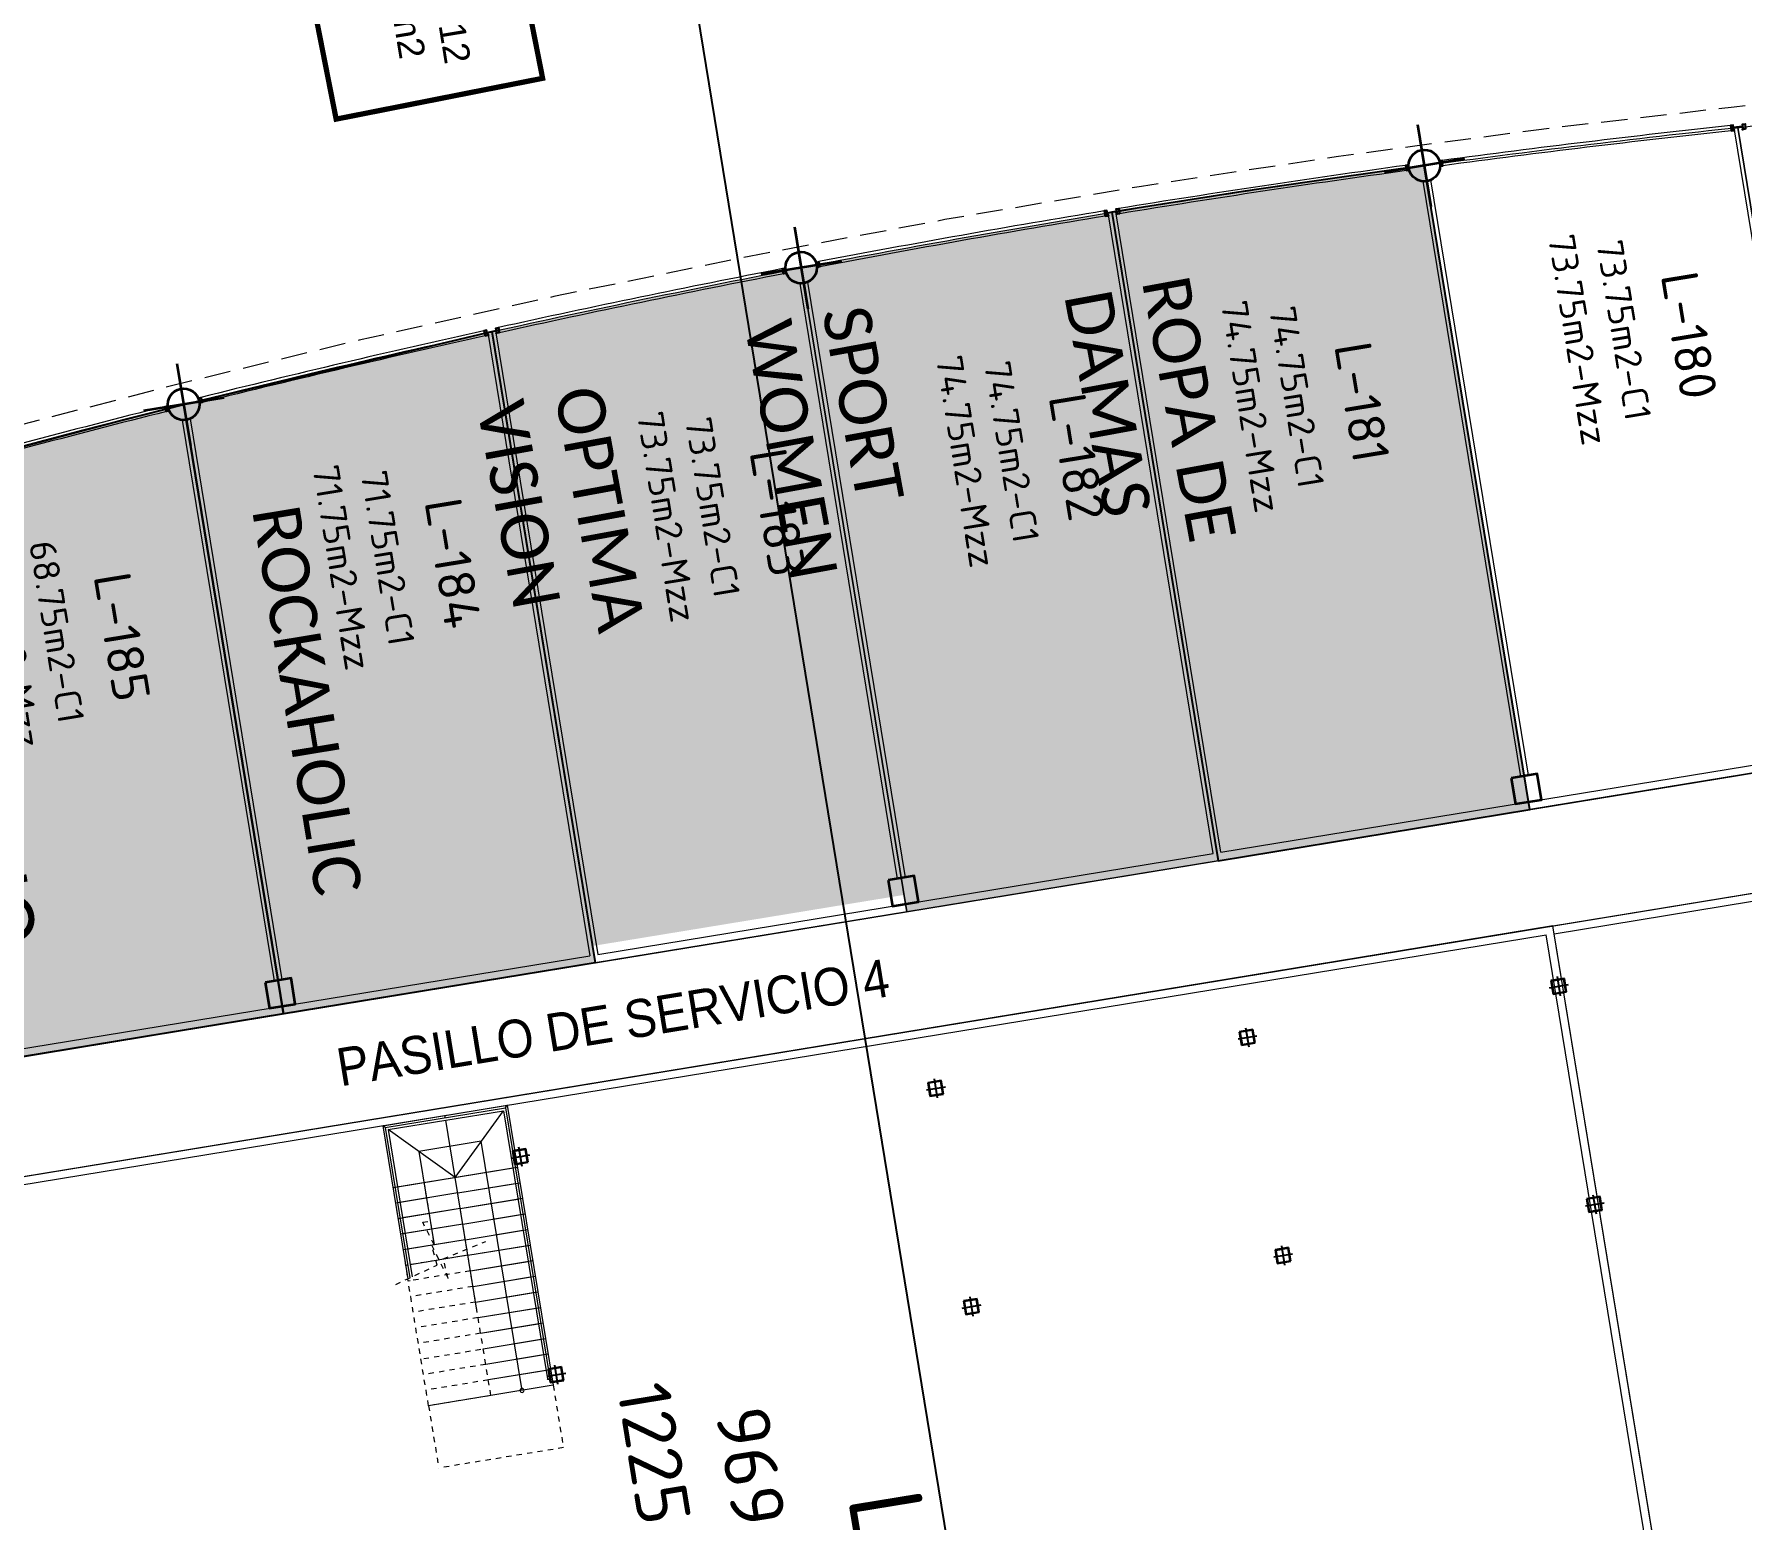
# Model space of a CAD drawing. Header units: metres. Extents: x 2 to 659295185, y -28 to 1124222152.
# Drawn here: x 655546.47 to 655578.93, y 1126532.93 to 1126561.16 of the extents above; entities that cross this region are included whole.
import ezdxf
from ezdxf.enums import TextEntityAlignment as Align

# ---------------------------------------------------------------- set-up
doc = ezdxf.new("R2010")
doc.units = ezdxf.units.M
doc.header["$MEASUREMENT"] = 0
for name, pattern in [('CCSM_C1_CUERPO CK$0$CONTINUA', [0]), ('CCSM_C1_CUERPO CK$0$HIDDEN', [0.375, 0.25, -0.125]), ('CONTINUA', [0]), ('DASHDOT', [1, 0.5, -0.25, 0, -0.25]), ('DASHED', [0.75, 0.5, -0.25]), ('HIDDEN', [0.375, 0.25, -0.125])]:
    doc.linetypes.add(name, pattern=pattern)
doc.layers.get('0').update_dxf_attribs({"linetype": 'CONTINUOUS'})
for name, color, linetype in [('- ROTULO PROYECTISTAS', 8, 'CONTINUOUS'), ('CCSM_C1_CUERPO BJ$0$A-LOCAL ID', 7, 'CONTINUOUS'), ('CCSM_C1_CUERPO BJ$0$ID_Nº LOCAL', 7, 'CONTINUOUS'), ('CCSM_C1_CUERPO CK$0$A-FRENTE DE LOCAL', 4, 'CONTINUOUS'), ('CCSM_C1_CUERPO CK$0$A-LOCAL ID', 7, 'CONTINUOUS'), ('CCSM_C1_CUERPO CK$0$A-MARCOS LOCALES', 4, 'CONTINUOUS'), ('CCSM_C1_CUERPO CK$0$A-PARED', 2, 'CCSM_C1_CUERPO CK$0$CONTINUA'), ('CCSM_C1_CUERPO CK$0$ID_AREA EXACTA', 7, 'CONTINUOUS'), ('CCSM_C1_CUERPO CK$0$ID_Nº LOCAL', 7, 'CONTINUOUS'), ('CCSM_C1_CUERPO CK$0$ID_RUBRO', 7, 'CONTINUOUS'), ('CCSM_XREF KIOSKOSE$0$Kiosco General', 154, 'CONTINUOUS'), ('TERRENO DE TABACALERA', 50, 'CONTINUOUS')]:
    doc.layers.add(name, color=color, linetype=linetype)
doc.layers.add('CCSM_C1_CUERPO CK$0$A-AREAS COMERCIALES', color=151, linetype='CONTINUOUS', plot=False)
for name, color, linetype, lineweight in [('CCSM_XREF ESTRUCTURA15$0$E-CA-COLUMNA', 2, 'CONTINUOUS', 35), ('CCSM_XREF ESTRUCTURA15$0$E-CC-COLUMNA', 2, 'CONTINUOUS', 35), ('LOCALES ASIGNADOS', 41, 'DASHDOT', 0), ('NOMBRES LOCATARIOS', 7, 'CONTINUA', 0), ('XREF ESCALERAS', 252, 'CONTINUOUS', 0)]:
    doc.layers.add(name, color=color, linetype=linetype, lineweight=lineweight)
doc.styles.add('CCSM_C1_CUERPO BJ$0$ROMANS', font='romans__.ttf')
doc.styles.add('CCSM_C1_CUERPO BJ$0$sigo', font='arial.ttf', dxfattribs={"width": 0.9})
doc.styles.add('CCSM_C1_CUERPO CK$0$ROMANS', font='romans__.ttf')
doc.styles.add('CCSM_XREF KIOSKOSE$0$Standard', font='txt')
doc.styles.get("Standard").update_dxf_attribs({"font": 'tahoma.ttf'})

# ---------------------------------------------------------------- blocks, each defined once
blk = doc.blocks.new('CCSM_C1_CUERPO CK$0$MARCO LOCAL-PARED')
for points in [[(655585.328, 1126575.539), (655585.378, 1126575.539), (655585.378, 1126575.439), (655585.328, 1126575.439)], [(655585.333, 1126575.534), (655585.373, 1126575.534), (655585.373, 1126575.444), (655585.333, 1126575.444)], [(655585.393, 1126575.539), (655585.393, 1126575.534), (655585.383, 1126575.534), (655585.383, 1126575.489), (655585.553, 1126575.489), (655585.553, 1126575.534), (655585.543, 1126575.534), (655585.543, 1126575.539), (655585.558, 1126575.539), (655585.558, 1126575.484), (655585.378, 1126575.484), (655585.378, 1126575.539)], [(655585.608, 1126575.539), (655585.558, 1126575.539), (655585.558, 1126575.439), (655585.608, 1126575.439)], [(655585.603, 1126575.534), (655585.563, 1126575.534), (655585.563, 1126575.444), (655585.603, 1126575.444)]]:
    blk.add_lwpolyline(points, close=True)
blk = doc.blocks.new('CCSM_C1_CUERPO CK$0$MARCO LOCAL-COLUMNA')
at = {"layer": 'CCSM_C1_CUERPO CK$0$A-MARCOS LOCALES'}
for points in [[(655585.123, 1126575.588), (655585.173, 1126575.588), (655585.173, 1126575.488), (655585.123, 1126575.488)], [(655585.128, 1126575.583), (655585.168, 1126575.583), (655585.168, 1126575.493), (655585.128, 1126575.493)]]:
    blk.add_lwpolyline(points, close=True, dxfattribs=at)
blk = doc.blocks.new('CCSM_C1_CUERPO CK$0$IDENT LOCAL')
at = {"style": 'CCSM_C1_CUERPO CK$0$ROMANS'}
for tag, height, p in [('AREA-EXACTA', 0.5, (0.869, 0.18)), ('NºLOCAL', 0.7, (1.954, 0.057)), ('RUBRO', 0.35, (0, 0)), ('USO', 0.35, (-0.839, -0.137))]:
    blk.add_attdef(tag, text='', height=height, rotation=279.3085, dxfattribs=at).set_placement(p, align=Align.BOTTOM_CENTER)
blk = doc.blocks.new('CCSM_XREF ESTRUCTURA15$0$CCSM_COLUMNA REC')
at = {"layer": 'CCSM_XREF ESTRUCTURA15$0$E-CA-COLUMNA'}
blk.add_lwpolyline([(-0.25, -0.25), (0.25, -0.25), (0.25, 0.25), (-0.25, 0.25)], close=True, dxfattribs=at)
blk = doc.blocks.new('CCSM_XREF ESTRUCTURA15$0$CCSM_COLUM REDONDA')
at = {"color": 5}
for p, q in [((0, 0.774), (0, -0.774)), ((-0.789, 0), (0.789, 0))]:
    blk.add_line(p, q, dxfattribs=at)
blk.add_circle((0, 0), 0.3)
blk = doc.blocks.new('CCSM_C1_CUERPO BJ$0$IDENT LOCAL')
at = {"style": 'CCSM_C1_CUERPO BJ$0$ROMANS'}
for tag, height, p in [('AREA-EXACTA', 0.5, (0.587, 0.096)), ('NºLOCAL', 0.7, (1.17, 0.119)), ('RUBRO', 0.35, (0, 0)), ('USO', 0.35, (-0.587, -0.096))]:
    blk.add_attdef(tag, text='', height=height, rotation=279.3085, dxfattribs=at).set_placement(p, align=Align.BOTTOM_CENTER)
blk = doc.blocks.new('stairs3')
for p, q in [((655563.519, 1126395.991), (655562.335, 1126395.797)), ((655563.519, 1126395.991), (655562.335, 1126395.797)), ((655563.103, 1126391.667), (655565.383, 1126392.04))]:
    blk.add_line(p, q)
at = {"layer": 'XREF ESCALERAS'}
for p, q in [((655564.703, 1126396.185), (655563.519, 1126395.991)), ((655564.703, 1126396.185), (655563.519, 1126395.991)), ((655565.575, 1126390.866), (655564.703, 1126396.185)), ((655565.575, 1126390.866), (655564.703, 1126396.185)), ((655564.752, 1126395.889), (655563.568, 1126395.695)), ((655564.663, 1126395.874), (655563.568, 1126395.695)), ((655564.111, 1126396.088), (655564.887, 1126391.356)), ((655565.472, 1126390.94), (655564.637, 1126396.034)), ((655565.529, 1126390.899), (655564.686, 1126396.041)), ((655564.752, 1126395.889), (655564.712, 1126395.882)), ((655564.8, 1126395.593), (655563.616, 1126395.399)), ((655564.711, 1126395.578), (655563.616, 1126395.399)), ((655564.8, 1126395.593), (655564.761, 1126395.586)), ((655563.665, 1126395.103), (655564.849, 1126395.297)), ((655563.665, 1126395.103), (655564.76, 1126395.282)), ((655564.809, 1126395.29), (655564.849, 1126395.297)), ((655563.713, 1126394.807), (655564.897, 1126395.001)), ((655563.713, 1126394.807), (655564.808, 1126394.986)), ((655564.858, 1126394.994), (655564.897, 1126395.001)), ((655563.762, 1126394.511), (655564.946, 1126394.705)), ((655563.762, 1126394.511), (655564.857, 1126394.69)), ((655564.906, 1126394.698), (655564.946, 1126394.705)), ((655563.785, 1126394.367), (655564.198, 1126391.846)), ((655563.81, 1126394.215), (655564.994, 1126394.409)), ((655563.81, 1126394.215), (655564.906, 1126394.394)), ((655564.955, 1126394.402), (655564.994, 1126394.409)), ((655563.859, 1126393.919), (655565.043, 1126394.113)), ((655563.859, 1126393.919), (655564.954, 1126394.098)), ((655565.003, 1126394.106), (655565.043, 1126394.113)), ((655563.907, 1126393.622), (655565.091, 1126393.817)), ((655563.907, 1126393.622), (655565.003, 1126393.802)), ((655565.052, 1126393.81), (655565.091, 1126393.817)), ((655562.762, 1126393.435), (655562.723, 1126393.428)), ((655563.207, 1126390.478), (655562.73, 1126393.384)), ((655563.24, 1126390.524), (655562.772, 1126393.38)), ((655563.281, 1126390.581), (655562.823, 1126393.374)), ((655563.956, 1126393.326), (655562.86, 1126393.147)), ((655563.956, 1126393.326), (655565.14, 1126393.521)), ((655563.956, 1126393.326), (655565.051, 1126393.506)), ((655565.1, 1126393.514), (655565.14, 1126393.521)), ((655562.811, 1126393.139), (655562.772, 1126393.132)), ((655563.207, 1126390.478), (655562.787, 1126393.04)), ((655564.004, 1126393.03), (655562.82, 1126392.836)), ((655564.004, 1126393.03), (655562.909, 1126392.851)), ((655563.703, 1126391.159), (655563.412, 1126392.933)), ((655564.004, 1126393.03), (655565.188, 1126393.224)), ((655564.004, 1126393.03), (655565.1, 1126393.21)), ((655564.053, 1126392.734), (655565.237, 1126392.928)), ((655565.149, 1126393.218), (655565.188, 1126393.224)), ((655565.198, 1126392.922), (655565.237, 1126392.928)), ((655562.86, 1126392.843), (655562.82, 1126392.836)), ((655564.053, 1126392.734), (655562.869, 1126392.54)), ((655564.053, 1126392.734), (655562.957, 1126392.555)), ((655564.026, 1126392.897), (655564.198, 1126391.846)), ((655564.053, 1126392.734), (655565.148, 1126392.914)), ((655564.101, 1126392.438), (655565.286, 1126392.632)), ((655564.101, 1126392.438), (655565.197, 1126392.618)), ((655565.246, 1126392.626), (655565.286, 1126392.632)), ((655562.908, 1126392.547), (655562.869, 1126392.54)), ((655564.101, 1126392.438), (655562.917, 1126392.244)), ((655564.101, 1126392.438), (655563.006, 1126392.259)), ((655564.15, 1126392.142), (655565.334, 1126392.336)), ((655564.15, 1126392.142), (655565.245, 1126392.322)), ((655565.295, 1126392.33), (655565.334, 1126392.336)), ((655562.957, 1126392.251), (655562.917, 1126392.244)), ((655564.15, 1126392.142), (655562.966, 1126391.948)), ((655563.005, 1126391.955), (655562.966, 1126391.948)), ((655563.014, 1126391.652), (655565.383, 1126392.04)), ((655564.15, 1126392.142), (655563.054, 1126391.963)), ((655563.103, 1126391.667), (655565.294, 1126392.026)), ((655565.343, 1126392.034), (655565.383, 1126392.04)), ((655563.014, 1126391.652), (655563.054, 1126391.659)), ((655564.198, 1126391.846), (655563.282, 1126390.581)), ((655564.198, 1126391.846), (655565.471, 1126390.94)), ((655564.198, 1126391.846), (655564.376, 1126390.761)), ((655564.887, 1126391.356), (655563.703, 1126391.162)), ((655563.207, 1126390.478), (655565.575, 1126390.866)), ((655563.207, 1126390.478), (655565.575, 1126390.866)), ((655563.24, 1126390.524), (655565.529, 1126390.899)), ((655563.281, 1126390.581), (655565.472, 1126390.94)), ((655564.384, 1126390.711), (655564.391, 1126390.672)), ((655564.384, 1126390.711), (655564.391, 1126390.672)), ((655565.529, 1126390.899), (655565.575, 1126390.866)), ((655563.24, 1126390.524), (655563.207, 1126390.478))]:
    blk.add_line(p, q, dxfattribs=at)
at = {"layer": 'XREF ESCALERAS', "linetype": 'HIDDEN', "ltscale": 0.02}
for p, q in [((655563.519, 1126395.991), (655562.335, 1126395.797)), ((655562.335, 1126395.797), (655562.73, 1126393.384)), ((655563.568, 1126395.695), (655562.383, 1126395.501)), ((655563.616, 1126395.399), (655562.432, 1126395.205)), ((655563.616, 1126395.103), (655562.432, 1126394.909)), ((655563.713, 1126394.807), (655562.529, 1126394.613)), ((655563.762, 1126394.511), (655562.577, 1126394.317)), ((655563.81, 1126394.215), (655562.626, 1126394.02)), ((655563.859, 1126393.919), (655562.674, 1126393.724))]:
    blk.add_line(p, q, dxfattribs=at)
at = {"layer": 'XREF ESCALERAS', "linetype": 'CCSM_C1_CUERPO CK$0$HIDDEN', "ltscale": 0.02}
for p, q in [((655563.519, 1126395.991), (655563.785, 1126394.367)), ((655563.519, 1126395.991), (655564.026, 1126392.897)), ((655563.907, 1126393.622), (655562.723, 1126393.428)), ((655562.787, 1126393.04), (655562.73, 1126393.384)), ((655563.956, 1126393.326), (655562.772, 1126393.132))]:
    blk.add_line(p, q, dxfattribs=at)
for points in [[(655562.479, 1126393.412), (655563.342, 1126393.318), (655563.365, 1126392.919), (655563.46, 1126393.624), (655563.491, 1126393.243), (655564.362, 1126393.185)], [(655563.606, 1126391.749), (655563.412, 1126392.933), (655563.342, 1126392.457), (655563.486, 1126392.485)]]:
    blk.add_lwpolyline(points, dxfattribs=at)
at = {"layer": 'XREF ESCALERAS'}
blk.add_circle((655564.111, 1126396.088), 0.0379, dxfattribs=at)
blk.add_arc((655564.662, 1126396.031), 0.0258, 22.8201, 174.2948, dxfattribs=at)

msp = doc.modelspace()

# ---------------------------------------------------------------- hatches: boundary and pattern name
at = {"layer": 'LOCALES ASIGNADOS'}
for points in [[(655568.9766, 1126545.4527), (655574.8976, 1126546.4232), (655572.8919, 1126558.6599), (655571.1499, 1126558.4165), (655569.447, 1126558.1645), (655566.9575, 1126557.7713)], [(655566.9575, 1126557.7715), (655565.8434, 1126557.5857), (655564.5933, 1126557.3703), (655563.738, 1126557.2187), (655562.5963, 1126557.0107), (655561.6243, 1126556.8131), (655561.0498, 1126556.7189), (655563.0555, 1126544.4822), (655568.9766, 1126545.4527)], [(655561.0498, 1126556.7189, 0.0069161), (655555.1691, 1126555.5027), (655557.0819, 1126543.8324), (655563.0029, 1126544.8029)], [(655555.1603, 1126555.5063), (655549.3073, 1126554.1208), (655551.2055, 1126542.5399), (655557.1265, 1126543.5104)], [(655549.3154, 1126554.1221), (655543.4888, 1126552.5761), (655545.2927, 1126541.5707), (655551.2136, 1126542.5412)]]:
    msp.add_hatch(color=256, dxfattribs=at).paths.add_polyline_path(points)

# ---------------------------------------------------------------- linework, layer by layer
at = {"layer": '- ROTULO PROYECTISTAS', "color": 0}
msp.add_lwpolyline([(655568.9766, 1126545.4527), (655574.8976, 1126546.4232), (655572.8919, 1126558.6599), (655571.1499, 1126558.4165), (655569.447, 1126558.1645), (655566.9575, 1126557.7713), (655568.9766, 1126545.4527)], dxfattribs=at)
at = {"color": 5}
for p, q in [((655575.5547, 1126543.2174), (655575.2982, 1126543.1754)), ((655575.5457, 1126543.2048), (655575.3108, 1126543.1663)), ((655575.5842, 1126542.9699), (655575.5457, 1126543.2048)), ((655575.5968, 1126542.9608), (655575.5547, 1126543.2174)), ((655575.2982, 1126543.1754), (655575.3402, 1126542.9188)), ((655575.3108, 1126543.1663), (655575.3493, 1126542.9314)), ((655575.3402, 1126542.9188), (655575.5968, 1126542.9608)), ((655575.3493, 1126542.9314), (655575.5842, 1126542.9699)), ((655569.6337, 1126542.2469), (655569.3772, 1126542.2049)), ((655569.6247, 1126542.2343), (655569.3898, 1126542.1958)), ((655569.6632, 1126541.9994), (655569.6247, 1126542.2343)), ((655569.6758, 1126541.9904), (655569.6337, 1126542.2469)), ((655569.3772, 1126542.2049), (655569.4192, 1126541.9483)), ((655569.3898, 1126542.1958), (655569.4283, 1126541.9609)), ((655569.4192, 1126541.9483), (655569.6758, 1126541.9904)), ((655569.4283, 1126541.9609), (655569.6632, 1126541.9994)), ((655563.7128, 1126541.2764), (655563.4562, 1126541.2344)), ((655563.7037, 1126541.2638), (655563.4688, 1126541.2253)), ((655563.7422, 1126541.0289), (655563.7037, 1126541.2638)), ((655563.7548, 1126541.0199), (655563.7128, 1126541.2764)), ((655563.4562, 1126541.2344), (655563.4982, 1126540.9778)), ((655563.4688, 1126541.2253), (655563.5073, 1126540.9904)), ((655563.4982, 1126540.9778), (655563.7548, 1126541.0199)), ((655563.5073, 1126540.9904), (655563.7422, 1126541.0289)), ((655555.8181, 1126539.9824), (655555.5615, 1126539.9404)), ((655555.809, 1126539.9698), (655555.5742, 1126539.9313)), ((655555.8475, 1126539.7349), (655555.809, 1126539.9698)), ((655555.8602, 1126539.7259), (655555.8181, 1126539.9824)), ((655555.5615, 1126539.9404), (655555.6036, 1126539.6838)), ((655555.5742, 1126539.9313), (655555.6127, 1126539.6964)), ((655555.6036, 1126539.6838), (655555.8602, 1126539.7259)), ((655555.6127, 1126539.6964), (655555.8475, 1126539.7349)), ((655576.2341, 1126539.0727), (655575.9775, 1126539.0307)), ((655575.9775, 1126539.0307), (655576.0196, 1126538.7741)), ((655576.225, 1126539.0601), (655575.9901, 1126539.0216)), ((655575.9901, 1126539.0216), (655576.0286, 1126538.7867)), ((655576.2635, 1126538.8252), (655576.225, 1126539.0601)), ((655576.2761, 1126538.8162), (655576.2341, 1126539.0727)), ((655576.0196, 1126538.7741), (655576.2761, 1126538.8162)), ((655576.0286, 1126538.7867), (655576.2635, 1126538.8252)), ((655570.3131, 1126538.1022), (655570.0565, 1126538.0602)), ((655570.0565, 1126538.0602), (655570.0986, 1126537.8036)), ((655570.304, 1126538.0896), (655570.0691, 1126538.0511)), ((655570.0691, 1126538.0511), (655570.1076, 1126537.8162)), ((655570.3425, 1126537.8547), (655570.304, 1126538.0896)), ((655570.3551, 1126537.8457), (655570.3131, 1126538.1022)), ((655570.0986, 1126537.8036), (655570.3551, 1126537.8457)), ((655570.1076, 1126537.8162), (655570.3425, 1126537.8547)), ((655564.3921, 1126537.1317), (655564.1355, 1126537.0897)), ((655564.1355, 1126537.0897), (655564.1776, 1126536.8331)), ((655564.383, 1126537.1191), (655564.1482, 1126537.0806)), ((655564.1482, 1126537.0806), (655564.1867, 1126536.8457)), ((655564.4215, 1126536.8842), (655564.383, 1126537.1191)), ((655564.4342, 1126536.8752), (655564.3921, 1126537.1317)), ((655564.1776, 1126536.8331), (655564.4342, 1126536.8752)), ((655564.1867, 1126536.8457), (655564.4215, 1126536.8842)), ((655556.4974, 1126535.8377), (655556.2409, 1126535.7957)), ((655556.2409, 1126535.7957), (655556.2829, 1126535.5391)), ((655556.4884, 1126535.8251), (655556.2535, 1126535.7866)), ((655556.2535, 1126535.7866), (655556.292, 1126535.5517)), ((655556.5269, 1126535.5902), (655556.4884, 1126535.8251)), ((655556.5395, 1126535.5812), (655556.4974, 1126535.8377)), ((655556.2829, 1126535.5391), (655556.5395, 1126535.5812)), ((655556.292, 1126535.5517), (655556.5269, 1126535.5902))]:
    msp.add_line(p, q, dxfattribs=at)
at = {"color": 4}
for p, q in [((655575.4175, 1126543.2509), (655575.4773, 1126542.8862)), ((655575.2748, 1126543.0398), (655575.6325, 1126543.0984)), ((655569.4965, 1126542.2804), (655569.5563, 1126541.9157)), ((655569.3538, 1126542.0693), (655569.7115, 1126542.1279)), ((655563.5755, 1126541.3099), (655563.6353, 1126540.9452)), ((655563.4328, 1126541.0988), (655563.7905, 1126541.1574)), ((655555.6809, 1126540.016), (655555.7406, 1126539.6512)), ((655555.5381, 1126539.8048), (655555.8959, 1126539.8635)), ((655576.0969, 1126539.1062), (655576.1566, 1126538.7415)), ((655575.9541, 1126538.8951), (655576.3119, 1126538.9537)), ((655570.1759, 1126538.1357), (655570.2356, 1126537.771)), ((655570.0331, 1126537.9246), (655570.3909, 1126537.9833)), ((655564.2549, 1126537.1653), (655564.3147, 1126536.8005)), ((655564.1121, 1126536.9541), (655564.4699, 1126537.0128)), ((655556.3602, 1126535.8713), (655556.42, 1126535.5065)), ((655556.2175, 1126535.6601), (655556.5752, 1126535.7188))]:
    msp.add_line(p, q, dxfattribs=at)
for points in [[(655555.1684, 1126555.5076), (655557.1346, 1126543.5117), (655551.2137, 1126542.5412), (655549.3155, 1126554.1221), (655555.1684, 1126555.5076)], [(655549.3154, 1126554.1221), (655551.2136, 1126542.5412), (655539.3716, 1126540.6002), (655537.6894, 1126550.8633), (655540.151, 1126551.6117), (655541.9099, 1126552.1271), (655543.4889, 1126552.576), (655545.6468, 1126553.1689), (655547.3999, 1126553.6329), (655549.3154, 1126554.1221)], [(655549.3154, 1126554.1221), (655551.2136, 1126542.5412), (655545.2927, 1126541.5707), (655543.4888, 1126552.5761), (655545.0307, 1126553.0021), (655548.2082, 1126553.8393), (655549.3155, 1126554.1221)]]:
    msp.add_lwpolyline(points)
at = {"layer": 'CCSM_C1_CUERPO CK$0$A-AREAS COMERCIALES', "lineweight": 5}
for points in [[(655584.8414, 1126559.9451), (655586.7406, 1126548.3644), (655580.8186, 1126547.3937), (655578.8532, 1126559.3847, -0.0069267)], [(655578.8532, 1126559.3847), (655580.8186, 1126547.3937), (655574.8976, 1126546.4232), (655572.8919, 1126558.6599, -0.0069161)], [(655572.8919, 1126558.6599), (655574.8976, 1126546.4232), (655568.9766, 1126545.4527), (655566.9575, 1126557.7713, -0.0069108)], [(655566.9575, 1126557.7713), (655568.9766, 1126545.4527), (655563.0556, 1126544.4822), (655561.0499, 1126556.719, -0.0069108)], [(655561.0499, 1126556.719), (655563.0556, 1126544.4822), (655557.1346, 1126543.5117), (655555.1692, 1126555.5027, -0.0069161)], [(655555.1692, 1126555.5027), (655557.1346, 1126543.5117), (655551.2137, 1126542.5412), (655549.3155, 1126554.1221, -0.0069267)], [(655549.3155, 1126554.1221), (655551.2137, 1126542.5412), (655545.2927, 1126541.5707), (655543.4888, 1126552.5761, -0.0069427)], [(655578.7887, 1126523.1462), (655575.3353, 1126544.2151), (655538.8472, 1126538.2343), (655540.3596, 1126529.0074), (655524.7124, 1126526.4427, -0.009689), (655528.2966, 1126514.87), (655542.7447, 1126517.2382), (655543.4355, 1126517.3515)]]:
    msp.add_lwpolyline(points, format="xyb", close=True, dxfattribs=at)
msp.add_lwpolyline([(655590.5567, 1126525.0751), (655578.7887, 1126523.1462), (655575.3353, 1126544.2151), (655587.1775, 1126546.1561), (655590.5902, 1126525.3339), (655590.6307, 1126525.0872)], close=True, dxfattribs=at)
at = {"layer": 'CCSM_C1_CUERPO CK$0$A-FRENTE DE LOCAL', "lineweight": 5}
for centre, radius, start, end in [((655602.1928, 1126342.5358), 218.1515, 96.179206, 97.62887), ((655602.1929, 1126342.5356), 218.0517, 96.179225, 97.628877), ((655602.015, 1126343.9212), 216.7546, 97.81595, 99.272924), ((655602.0152, 1126343.9197), 216.6561, 97.815945, 99.272903), ((655601.988, 1126344.0113), 216.6613, 99.343756, 100.801487), ((655601.988, 1126344.0111), 216.5615, 99.343773, 100.801497), ((655601.9491, 1126344.1501), 216.5177, 100.983535, 102.443338), ((655601.9492, 1126344.15), 216.4178, 100.983526, 102.443322), ((655602.0937, 1126343.4361), 217.2461, 102.513845, 103.97125), ((655602.0938, 1126343.436), 217.1463, 102.513863, 103.971258), ((655601.9138, 1126344.1508), 216.5091, 104.156008, 105.621991), ((655601.9139, 1126344.1506), 216.4094, 104.155999, 105.62197)]:
    msp.add_arc(centre, radius, start, end, dxfattribs=at)
at = {"layer": 'CCSM_C1_CUERPO CK$0$A-PARED', "lineweight": 5}
for p, q in [((655539.6183, 1126540.6407), (655599.5684, 1126550.467)), ((655574.8665, 1126547.0768), (655574.7185, 1126547.0525)), ((655574.8667, 1126547.077), (655574.7186, 1126547.0528)), ((655574.8667, 1126547.077), (655574.7186, 1126547.0528)), ((655553.2459, 1126540.5944), (655585.2879, 1126545.8464)), ((655575.3596, 1126544.067), (655587.0535, 1126545.9838)), ((655563.0245, 1126545.1358), (655562.8765, 1126545.1115)), ((655563.0247, 1126545.136), (655562.8767, 1126545.1118)), ((655563.0247, 1126545.136), (655562.8767, 1126545.1118)), ((655538.9455, 1126538.0984), (655575.2115, 1126544.0428)), ((655551.1825, 1126543.1948), (655551.0345, 1126543.1706)), ((655551.1827, 1126543.1951), (655551.0347, 1126543.1708)), ((655551.1827, 1126543.1951), (655551.0347, 1126543.1708))]:
    msp.add_line(p, q, dxfattribs=at)
for points in [[(655578.7785, 1126559.3767), (655580.7203, 1126547.5296)], [(655572.8649, 1126558.3611), (655574.7185, 1126547.0525)], [(655573.0129, 1126558.3854), (655574.8665, 1126547.0768)], [(655568.8784, 1126545.5886), (655566.8835, 1126557.7591)], [(655569.0264, 1126545.6129), (655567.0315, 1126557.7834)], [(655561.0229, 1126556.4202), (655562.8765, 1126545.1115)], [(655561.1709, 1126556.4445), (655563.0245, 1126545.1358)], [(655555.0959, 1126555.4865), (655557.0364, 1126543.6476)], [(655555.2426, 1126555.519), (655557.1844, 1126543.6719)], [(655549.2884, 1126553.8233), (655551.0345, 1126543.1706)], [(655549.4365, 1126553.8476), (655551.1825, 1126543.1948)], [(655569.0264, 1126545.6129), (655580.7203, 1126547.5296)], [(655538.7732, 1126538.2222), (655585.2879, 1126545.8464)], [(655557.1844, 1126543.6719), (655568.8784, 1126545.5886)], [(655578.6002, 1126523.3687), (655575.2115, 1126544.0428)], [(655578.7483, 1126523.3929), (655575.3596, 1126544.067)], [(655545.3424, 1126541.7309), (655557.0364, 1126543.6476)]]:
    msp.add_lwpolyline(points, dxfattribs=at)
for start, end in [(96.119791, 96.159442), (99.288656, 99.328246), (102.457462, 102.497113)]:
    msp.add_arc((655602.0706, 1126343.5469), 217.0829, start, end, dxfattribs=at)
at = {"layer": 'CCSM_XREF KIOSKOSE$0$Kiosco General', "linetype": 'DASHED', "lineweight": 5}
msp.add_lwpolyline([(655535.8844, 1126564.3489), (655595.5383, 1126574.1267), (655597.6961, 1126560.9623, 0.070177), (655538.0102, 1126551.3789)], format="xyb", close=True, dxfattribs=at)
at = {"layer": 'CCSM_XREF KIOSKOSE$0$Kiosco General', "linetype": 'DASHED', "lineweight": 5, "const_width": 0.1}
msp.add_lwpolyline([(655555.5551, 1126563.2602), (655556.1367, 1126560.3171), (655552.2126, 1126559.5416), (655551.631, 1126562.4847)], close=True, dxfattribs=at)
at = {"layer": 'TERRENO DE TABACALERA', "lineweight": -3}
msp.add_line((655506, 1126886), (655577, 1126452), dxfattribs=at)
msp.add_lwpolyline([(655506, 1126886), (655577, 1126452), (655577, 1126452), (655590, 1126449), (656087, 1126341), (656087, 1126341), (656113, 1126403), (656125, 1126444), (656126, 1126472), (656121, 1126555), (656125, 1126569), (656147, 1126631), (656203, 1126760), (656210, 1126776)], dxfattribs=at)
at = {"layer": 'XREF ESCALERAS', "linetype": 'HIDDEN', "ltscale": 0.02}
for p, q in [((655556.337, 1126535.4871), (655556.5311, 1126534.3029)), ((655553.9686, 1126535.0989), (655554.1627, 1126533.9147)), ((655556.5311, 1126534.3029), (655554.1627, 1126533.9147))]:
    msp.add_line(p, q, dxfattribs=at)

# ---------------------------------------------------------------- block references
at = {"layer": 'CCSM_C1_CUERPO BJ$0$A-LOCAL ID', "lineweight": 5}
ref = msp.add_blockref('CCSM_C1_CUERPO BJ$0$IDENT LOCAL', (655557.7636, 1126540.6124), dxfattribs=dict(at, xscale=0.9000000000244517, yscale=0.9000000000244517, zscale=0.9000000000244517, rotation=9.322235950626997))
ref.add_attrib('NºLOCAL', 'PASILLO DE SERVICIO 4', dxfattribs={"layer": 'CCSM_C1_CUERPO BJ$0$ID_Nº LOCAL', "height": 0.72, "rotation": 9.32224, "style": 'CCSM_C1_CUERPO BJ$0$sigo', "width": 0.9}).set_placement((655557.5668, 1126541.8113), align=Align.BOTTOM_CENTER)
at = {"layer": 'CCSM_C1_CUERPO CK$0$A-LOCAL ID', "lineweight": 5}
ref = msp.add_blockref('CCSM_C1_CUERPO CK$0$IDENT LOCAL', (655575.4207, 1126555.2869), dxfattribs=at)
ref.add_attrib('AREA-EXACTA', '73.75m2-C1', dxfattribs={"layer": 'CCSM_C1_CUERPO CK$0$ID_AREA EXACTA', "height": 0.5, "rotation": 279.30845, "style": 'CCSM_C1_CUERPO CK$0$ROMANS'}).set_placement((655576.2901, 1126555.4669), align=Align.BOTTOM_CENTER)
ref.add_attrib('RUBRO', '73.75m2-Mzz', dxfattribs={"layer": 'CCSM_C1_CUERPO CK$0$ID_RUBRO', "height": 0.5, "rotation": 279.30845, "style": 'CCSM_C1_CUERPO CK$0$ROMANS'}).set_placement((655575.4207, 1126555.2869), align=Align.BOTTOM_CENTER)
ref.add_attrib('NºLOCAL', 'L-180', dxfattribs={"layer": 'CCSM_C1_CUERPO CK$0$ID_Nº LOCAL', "height": 0.7, "rotation": 279.30845, "style": 'CCSM_C1_CUERPO CK$0$ROMANS'}).set_placement((655577.3745, 1126555.3443), align=Align.BOTTOM_CENTER)
ref = msp.add_blockref('CCSM_C1_CUERPO CK$0$IDENT LOCAL', (655569.2036, 1126554.0162), dxfattribs=at)
ref.add_attrib('AREA-EXACTA', '74.75m2-C1', dxfattribs={"layer": 'CCSM_C1_CUERPO CK$0$ID_AREA EXACTA', "height": 0.5, "rotation": 279.30845, "style": 'CCSM_C1_CUERPO CK$0$ROMANS'}).set_placement((655570.073, 1126554.1962), align=Align.BOTTOM_CENTER)
ref.add_attrib('RUBRO', '74.75m2-Mzz', dxfattribs={"layer": 'CCSM_C1_CUERPO CK$0$ID_RUBRO', "height": 0.5, "rotation": 279.30845, "style": 'CCSM_C1_CUERPO CK$0$ROMANS'}).set_placement((655569.2036, 1126554.0162), align=Align.BOTTOM_CENTER)
ref.add_attrib('NºLOCAL', 'L-181', dxfattribs={"layer": 'CCSM_C1_CUERPO CK$0$ID_Nº LOCAL', "height": 0.7, "rotation": 279.30845, "style": 'CCSM_C1_CUERPO CK$0$ROMANS'}).set_placement((655571.1573, 1126554.0736), align=Align.BOTTOM_CENTER)
ref = msp.add_blockref('CCSM_C1_CUERPO CK$0$IDENT LOCAL', (655563.7867, 1126552.9752), dxfattribs=at)
ref.add_attrib('AREA-EXACTA', '74.75m2-C1', dxfattribs={"layer": 'CCSM_C1_CUERPO CK$0$ID_AREA EXACTA', "height": 0.5, "rotation": 279.30845, "style": 'CCSM_C1_CUERPO CK$0$ROMANS'}).set_placement((655564.656, 1126553.1553), align=Align.BOTTOM_CENTER)
ref.add_attrib('RUBRO', '74.75m2-Mzz', dxfattribs={"layer": 'CCSM_C1_CUERPO CK$0$ID_RUBRO', "height": 0.5, "rotation": 279.30845, "style": 'CCSM_C1_CUERPO CK$0$ROMANS'}).set_placement((655563.7867, 1126552.9752), align=Align.BOTTOM_CENTER)
ref.add_attrib('NºLOCAL', 'L-182', dxfattribs={"layer": 'CCSM_C1_CUERPO CK$0$ID_Nº LOCAL', "height": 0.7, "rotation": 279.30845, "style": 'CCSM_C1_CUERPO CK$0$ROMANS'}).set_placement((655565.7404, 1126553.0327), align=Align.BOTTOM_CENTER)
ref = msp.add_blockref('CCSM_C1_CUERPO CK$0$IDENT LOCAL', (655558.1024, 1126551.9223), dxfattribs=at)
ref.add_attrib('AREA-EXACTA', '73.75m2-C1', dxfattribs={"layer": 'CCSM_C1_CUERPO CK$0$ID_AREA EXACTA', "height": 0.5, "rotation": 279.30845, "style": 'CCSM_C1_CUERPO CK$0$ROMANS'}).set_placement((655558.9718, 1126552.1023), align=Align.BOTTOM_CENTER)
ref.add_attrib('RUBRO', '73.75m2-Mzz', dxfattribs={"layer": 'CCSM_C1_CUERPO CK$0$ID_RUBRO', "height": 0.5, "rotation": 279.30845, "style": 'CCSM_C1_CUERPO CK$0$ROMANS'}).set_placement((655558.1024, 1126551.9223), align=Align.BOTTOM_CENTER)
ref.add_attrib('NºLOCAL', 'L-183', dxfattribs={"layer": 'CCSM_C1_CUERPO CK$0$ID_Nº LOCAL', "height": 0.7, "rotation": 279.30845, "style": 'CCSM_C1_CUERPO CK$0$ROMANS'}).set_placement((655560.0561, 1126551.9797), align=Align.BOTTOM_CENTER)
ref = msp.add_blockref('CCSM_C1_CUERPO CK$0$IDENT LOCAL', (655551.9284, 1126550.9586), dxfattribs=at)
ref.add_attrib('AREA-EXACTA', '71.75m2-C1', dxfattribs={"layer": 'CCSM_C1_CUERPO CK$0$ID_AREA EXACTA', "height": 0.5, "rotation": 279.30845, "style": 'CCSM_C1_CUERPO CK$0$ROMANS'}).set_placement((655552.7978, 1126551.1387), align=Align.BOTTOM_CENTER)
ref.add_attrib('RUBRO', '71.75m2-Mzz', dxfattribs={"layer": 'CCSM_C1_CUERPO CK$0$ID_RUBRO', "height": 0.5, "rotation": 279.30845, "style": 'CCSM_C1_CUERPO CK$0$ROMANS'}).set_placement((655551.9284, 1126550.9586), align=Align.BOTTOM_CENTER)
ref.add_attrib('NºLOCAL', 'L-184', dxfattribs={"layer": 'CCSM_C1_CUERPO CK$0$ID_Nº LOCAL', "height": 0.7, "rotation": 279.30845, "style": 'CCSM_C1_CUERPO CK$0$ROMANS'}).set_placement((655553.8821, 1126551.0161), align=Align.BOTTOM_CENTER)
ref = msp.add_blockref('CCSM_C1_CUERPO CK$0$IDENT LOCAL', (655545.6372, 1126549.5567), dxfattribs=at)
ref.add_attrib('AREA-EXACTA', '68.75m2-C1', dxfattribs={"layer": 'CCSM_C1_CUERPO CK$0$ID_AREA EXACTA', "height": 0.5, "rotation": 279.30845, "style": 'CCSM_C1_CUERPO CK$0$ROMANS'}).set_placement((655546.5065, 1126549.7368), align=Align.BOTTOM_CENTER)
ref.add_attrib('RUBRO', '68.75m2-Mzz', dxfattribs={"layer": 'CCSM_C1_CUERPO CK$0$ID_RUBRO', "height": 0.5, "rotation": 279.30845, "style": 'CCSM_C1_CUERPO CK$0$ROMANS'}).set_placement((655545.6372, 1126549.5567), align=Align.BOTTOM_CENTER)
ref.add_attrib('NºLOCAL', 'L-185', dxfattribs={"layer": 'CCSM_C1_CUERPO CK$0$ID_Nº LOCAL', "height": 0.7, "rotation": 279.30845, "style": 'CCSM_C1_CUERPO CK$0$ROMANS'}).set_placement((655547.5909, 1126549.6142), align=Align.BOTTOM_CENTER)
ref = msp.add_blockref('CCSM_C1_CUERPO CK$0$IDENT LOCAL', (655558.0014, 1126530.7887), dxfattribs=dict(at, xscale=2.000000000006312, yscale=2.000000000006312, zscale=2.000000000006312, rotation=0.0001439475707790381))
ref.add_attrib('AREA-EXACTA', '969.22m2-C1', dxfattribs={"layer": 'CCSM_C1_CUERPO CK$0$ID_AREA EXACTA', "height": 1, "rotation": 279.3086, "style": 'CCSM_C1_CUERPO CK$0$ROMANS'}).set_placement((655559.7401, 1126531.1488), align=Align.BOTTOM_CENTER)
ref.add_attrib('RUBRO', '1225.36m2-Mzz', dxfattribs={"layer": 'CCSM_C1_CUERPO CK$0$ID_RUBRO', "height": 1, "rotation": 279.3086, "style": 'CCSM_C1_CUERPO CK$0$ROMANS'}).set_placement((655558.0014, 1126530.7887), align=Align.BOTTOM_CENTER)
ref.add_attrib('NºLOCAL', 'L-190', dxfattribs={"layer": 'CCSM_C1_CUERPO CK$0$ID_Nº LOCAL', "height": 1.4, "rotation": 279.3086, "style": 'CCSM_C1_CUERPO CK$0$ROMANS'}).set_placement((655561.9088, 1126530.9036), align=Align.BOTTOM_CENTER)
at = {"layer": 'CCSM_C1_CUERPO CK$0$A-MARCOS LOCALES', "lineweight": 5, "xscale": -1}
for name, p, rotation in [('CCSM_C1_CUERPO CK$0$MARCO LOCAL-PARED', (-116735.3393, 2176557.2051), 186.1396163483863), ('CCSM_C1_CUERPO CK$0$MARCO LOCAL-COLUMNA', (1458645.7834, 99895.2131), 7.83681271780755), ('CCSM_C1_CUERPO CK$0$MARCO LOCAL-COLUMNA', (1454620.331, 96758.7066), 7.612468309542972)]:
    msp.add_blockref(name, p, dxfattribs=dict(at, rotation=rotation))
at = {"layer": 'CCSM_C1_CUERPO CK$0$A-MARCOS LOCALES', "lineweight": 5}
for name, p, rotation in [('CCSM_C1_CUERPO CK$0$MARCO LOCAL-PARED', (1120296.8054, 2344338.8709), 189.3084463058296), ('CCSM_C1_CUERPO CK$0$MARCO LOCAL-COLUMNA', (222260.4553, -102757.9264), 10.78009094396635), ('CCSM_C1_CUERPO CK$0$MARCO LOCAL-COLUMNA', (227076.5679, -104445.2319), 11.00443535564034), ('CCSM_C1_CUERPO CK$0$MARCO LOCAL-PARED', (1052257.2986, 2368164.1603), 192.4772873237017), ('CCSM_C1_CUERPO CK$0$MARCO LOCAL-COLUMNA', (290945.7996, -124856.3535), 13.95258834061866), ('CCSM_C1_CUERPO CK$0$MARCO LOCAL-COLUMNA', (295847.5208, -126274.4269), 14.17691493686098)]:
    msp.add_blockref(name, p, dxfattribs=dict(at, rotation=rotation))
at = {"layer": 'CCSM_XREF ESTRUCTURA15$0$E-CC-COLUMNA', "lineweight": 5}
for name, p, rotation in [('CCSM_XREF ESTRUCTURA15$0$CCSM_COLUM REDONDA', (655572.8919, 1126558.6599), 279.3084512337735), ('CCSM_XREF ESTRUCTURA15$0$CCSM_COLUM REDONDA', (655561.0499, 1126556.7189), 279.3084512271913), ('CCSM_XREF ESTRUCTURA15$0$CCSM_COLUM REDONDA', (655549.3154, 1126554.1221), 279.3084512732672), ('CCSM_XREF ESTRUCTURA15$0$CCSM_COLUMNA REC', (655574.8329, 1126546.8179), 279.3084512666849), ('CCSM_XREF ESTRUCTURA15$0$CCSM_COLUMNA REC', (655562.9909, 1126544.877), 279.3084512666849), ('CCSM_XREF ESTRUCTURA15$0$CCSM_COLUMNA REC', (655551.1489, 1126542.936), 279.3084512666849)]:
    msp.add_blockref(name, p, dxfattribs=dict(at, rotation=rotation))
at = {"layer": 'XREF ESCALERAS', "linetype": 'HIDDEN', "ltscale": 0.02, "xscale": -1, "rotation": 198.6169025276712}
msp.add_blockref('stairs3', (-325294.9369, 1984710.425), dxfattribs=at)

# ---------------------------------------------------------------- texts
at = {"layer": 'CCSM_XREF KIOSKOSE$0$Kiosco General', "lineweight": 5, "insert": (655554.4564, 1126562.5986), "char_height": 0.2, "attachment_point": 1, "rotation": 279.308, "style": 'CCSM_XREF KIOSKOSE$0$Standard'}
msp.add_mtext_dynamic_manual_height_columns('\\pt2.6;{\\fArial|b0|i0|c0|p34;\\H2.5x;AR-12 \\P12m2}', width=7.561207, gutter_width=1, heights=[0], dxfattribs=at)
at = {"layer": 'NOMBRES LOCATARIOS', "attachment_point": 1}
for s, width, insert, char_height, rotation in [('{\\fCalibri|b0|i0|c0|p34;\\C7;ROPA DE DAMAS}', 5.658115, (655568.4086, 1126556.6223, 420.665), 0.9, 280.40413), ('{\\fCalibri|b0|i0|c0|p34;\\C7;SPORT WOMEN}', 5.658115, (655562.3332, 1126556.0537, 420.665), 0.9, 280.40413), ('{\\fCalibri|b0|i0|c0|p34;\\C7;OPTIMA VISION}', 5.658115, (655557.2436, 1126554.5289, 420.665), 0.9, 280.40413), ('{\\fCalibri|b0|i0|c0|p34;\\C7;ROCKAHOLIC}', 5.658115, (655551.5009, 1126552.2619), 0.9, 279.35596), ('{\\fCalibri|b0|i0|c0|p34;\\C7;COMERCIO}', 9.33128, (655545.316, 1126550.8677, 420.665), 1, 280.07906)]:
    msp.add_mtext_dynamic_manual_height_columns(s, width=width, gutter_width=25, heights=[0], dxfattribs=dict(at, insert=insert, char_height=char_height, rotation=rotation))

doc.saveas('drawing.dxf')
